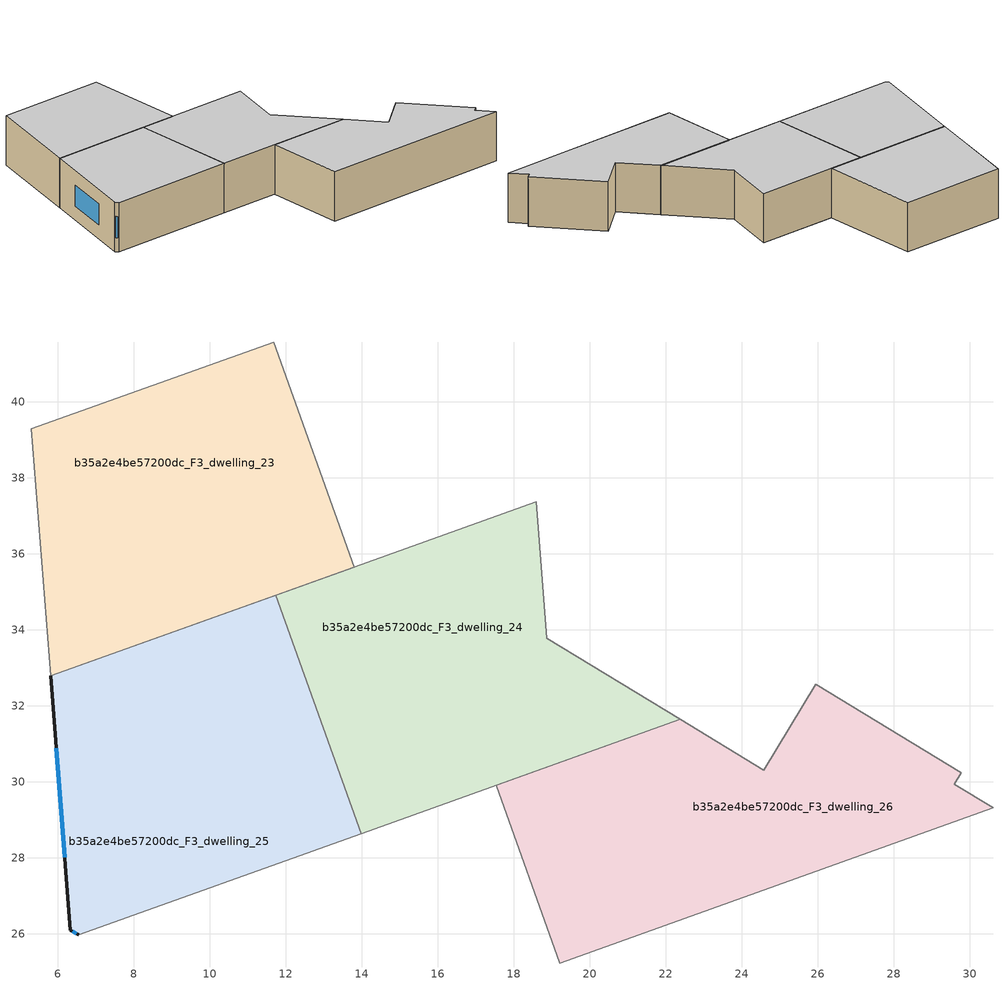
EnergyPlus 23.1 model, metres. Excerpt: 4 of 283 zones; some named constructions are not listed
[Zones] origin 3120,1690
b35a2e4be57200dc_F3_dwelling_23
 floor to b35a2e4be57200dc_F2_dwelling_23 (EU_floor_Construction): 11.68,41.57 13.01,37.86 5.63,35.21 5.31,39.29 z9
 floor to b35a2e4be57200dc_F2_dwelling_25 (EU_floor_Construction): 11.18,37.2 11.97,34.99 9.72,34.19 8.93,36.4 z9
 floor to b35a2e4be57200dc_F2_dwelling_24 (EU_floor_Construction): 13.01,37.86 13.81,35.65 11.97,34.99 11.18,37.2 z9
 floor to b35a2e4be57200dc_F2_dwelling_26 (EU_floor_Construction): 8.93,36.4 9.72,34.19 5.81,32.79 5.63,35.21 z9
 wall adiabatic (EU_wall_Construction): 11.68,41.57 5.31,39.29 5.81,32.79 13.81,35.65 z9:12
 wall to b35a2e4be57200dc_F3_dwelling_22 (EU_wall_Construction): 13.81,35.65 11.68,41.57 z9:12
 ceiling to b35a2e4be57200dc_F4_dwelling_23 (EU_floor_Construction): 13.81,35.65 11.68,41.57 5.31,39.29 5.81,32.79 z12
b35a2e4be57200dc_F3_dwelling_24
 floor to b35a2e4be57200dc_F2_dwelling_24 (EU_floor_Construction): 18.59,37.36 18.87,33.78 19.98,33.1 13.48,30.77 11.97,34.99 z9
 floor to b35a2e4be57200dc_F2_dwelling_25 (EU_floor_Construction): 19.98,33.1 22.39,31.64 13.99,28.63 11.74,34.91 11.97,34.99 13.48,30.77 z9
 wall to b35a2e4be57200dc_F3_dwelling_25 (EU_wall_Construction): 11.74,34.91 13.99,28.63 z9:12
 wall adiabatic (EU_wall_Construction): 13.99,28.63 22.39,31.64 18.87,33.78 18.59,37.36 11.74,34.91 z9:12
 ceiling to b35a2e4be57200dc_F4_dwelling_24 (EU_floor_Construction): 22.39,31.64 18.87,33.78 18.59,37.36 11.74,34.91 13.99,28.63 z12
b35a2e4be57200dc_F3_dwelling_25
 floor to b35a2e4be57200dc_F2_dwelling_26 (EU_floor_Construction): 9.72,34.19 11.97,27.91 6.55,25.97 6.34,26.1 5.81,32.79 z9
 floor to b35a2e4be57200dc_F2_dwelling_25 (EU_floor_Construction): 11.74,34.91 13.99,28.63 11.97,27.91 9.72,34.19 z9
 wall outside (EU_wall_Construction): 5.81,32.79 6.34,26.1 6.55,25.97 z9:12
 wall adiabatic (EU_wall_Construction): 11.74,34.91 5.81,32.79 / 6.55,25.97 13.99,28.63 z9:12
 window (EU_Window_Construction): 5.96,30.88 6.19,28.01 / 6.4,26.06 6.49,26.01 z9.86:11.14
 ceiling to b35a2e4be57200dc_F4_dwelling_25 (EU_floor_Construction): 13.99,28.63 11.74,34.91 5.81,32.79 6.34,26.1 6.55,25.97 z12
b35a2e4be57200dc_F3_dwelling_26
 floor to b35a2e4be57200dc_F2_dwelling_27 (EU_floor_Construction): 29.78,30.23 29.6,29.93 30.62,29.31 21.7,26.12 20.26,30.13 23.16,31.17 24.58,30.3 25.95,32.57 z9
 floor to b35a2e4be57200dc_F2_dwelling_30 (EU_floor_Construction): 20.26,30.13 21.7,26.12 19.86,25.46 18.42,29.47 z9
 floor adiabatic (EU_floor_Construction): 24.58,30.3 23.16,31.17 18.42,29.47 19.86,25.46 19.21,25.23 17.54,29.91 22.39,31.64 z9
 wall adiabatic (EU_wall_Construction): 19.21,25.23 30.62,29.32 29.6,29.94 29.78,30.24 25.95,32.57 24.58,30.3 22.39,31.64 17.54,29.91 z9:12
 wall to b35a2e4be57200dc_F3_dwelling_27 (EU_wall_Construction): 17.54,29.91 19.21,25.23 z9:12
 ceiling to b35a2e4be57200dc_F4_dwelling_26 (EU_floor_Construction): 30.62,29.32 29.6,29.94 29.78,30.24 25.95,32.57 24.58,30.3 22.39,31.64 17.54,29.91 19.21,25.23 z12
[SCHEDULE:FILE] Column Number=1; Rows to Skip at Top=0; Number of Hours of Data=8760; Column Separator=Comma; Interpolate to Timestep=No; Minutes per Item=60; Adjust Schedule for Daylight Savings=Yes
Name | File
EU_Step8_GainSchedule_b35a2e4be57200dc_F0_dwelling_34_f000 | ../../schedules/b35a2e4be57200dc/b35a2e4be57200dc_F0_dwelling_34_f000_gain.csv
EU_Step8_GainSchedule_b35a2e4be57200dc_F0_dwelling_35_f000 | ../../schedules/b35a2e4be57200dc/b35a2e4be57200dc_F0_dwelling_35_f000_gain.csv
EU_Step8_GainSchedule_b35a2e4be57200dc_F1_dwelling_31_f000 | ../../schedules/b35a2e4be57200dc/b35a2e4be57200dc_F1_dwelling_31_f000_gain.csv
EU_Step8_GainSchedule_b35a2e4be57200dc_F1_dwelling_32_f000 | ../../schedules/b35a2e4be57200dc/b35a2e4be57200dc_F1_dwelling_32_f000_gain.csv
EU_Step8_GainSchedule_b35a2e4be57200dc_F1_dwelling_33_f000 | ../../schedules/b35a2e4be57200dc/b35a2e4be57200dc_F1_dwelling_33_f000_gain.csv
EU_Step8_GainSchedule_b35a2e4be57200dc_F1_dwelling_34_f000 | ../../schedules/b35a2e4be57200dc/b35a2e4be57200dc_F1_dwelling_34_f000_gain.csv
EU_Step8_GainSchedule_b35a2e4be57200dc_F1_dwelling_35_f000 | ../../schedules/b35a2e4be57200dc/b35a2e4be57200dc_F1_dwelling_35_f000_gain.csv
EU_Step8_GainSchedule_b35a2e4be57200dc_F4_dwelling_33_f000 | ../../schedules/b35a2e4be57200dc/b35a2e4be57200dc_F4_dwelling_33_f000_gain.csv
EU_Step8_GainSchedule_b35a2e4be57200dc_F4_dwelling_34_f000 | ../../schedules/b35a2e4be57200dc/b35a2e4be57200dc_F4_dwelling_34_f000_gain.csv
